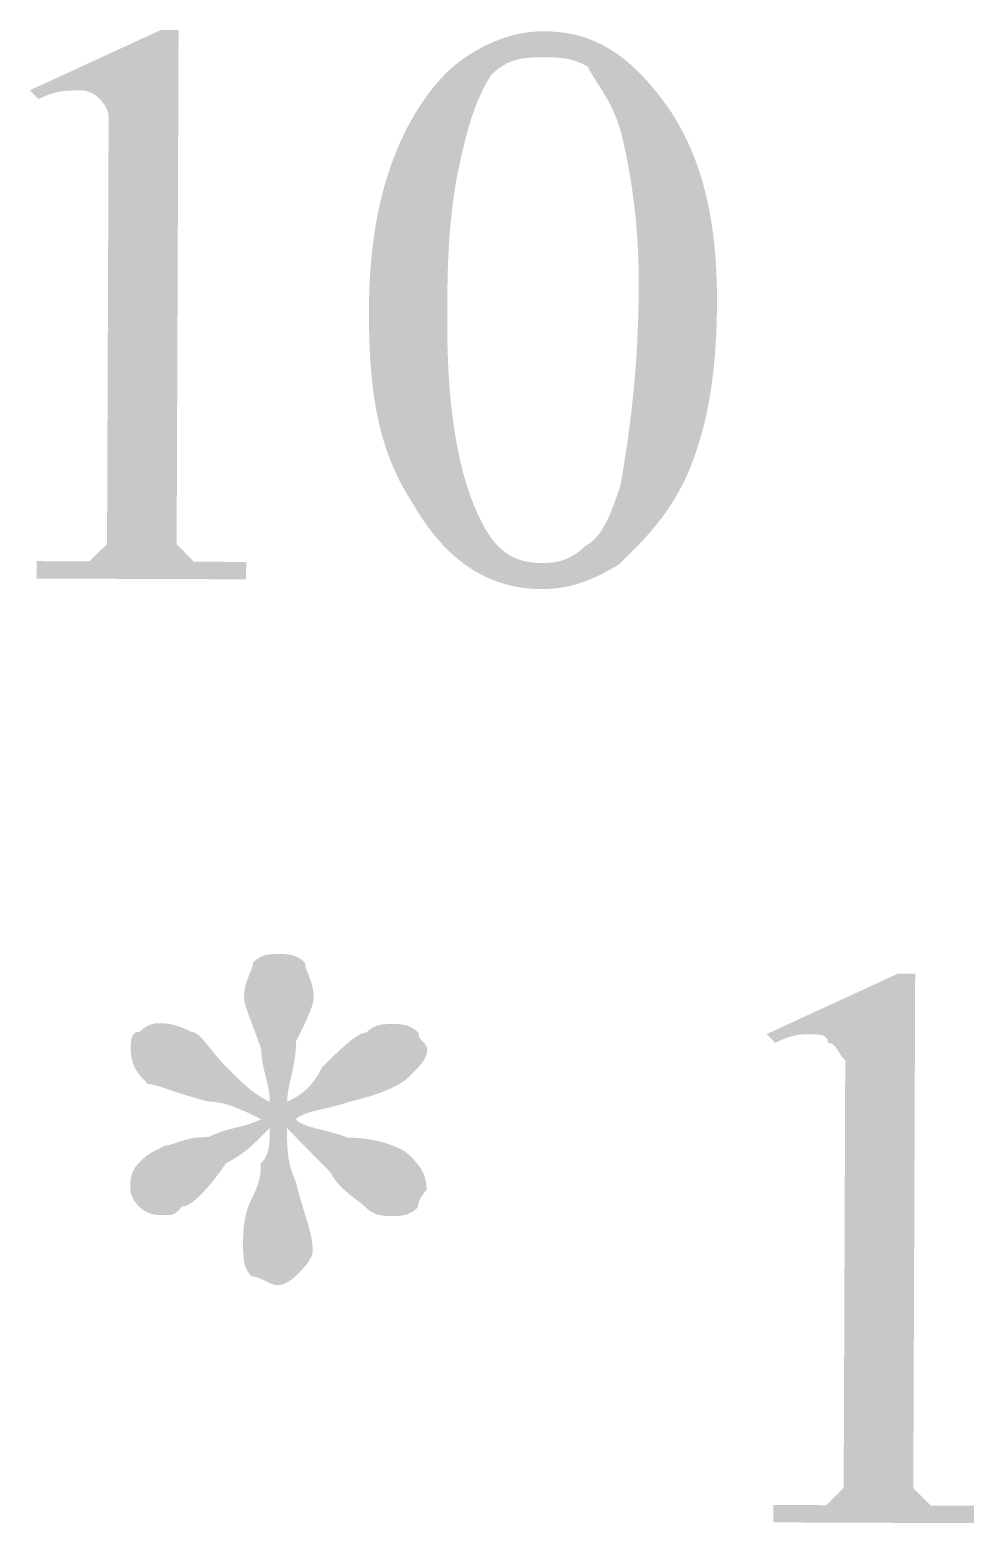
# Model space of a CAD drawing. Header units: millimetres. Extents: x -125 to 146, y -26 to 163.
# Drawn here: x 127.32 to 131.92, y 55.24 to 62.51 of the extents above; entities that cross this region are included whole.
import ezdxf

# ---------------------------------------------------------------- set-up
doc = ezdxf.new("R2010")
doc.units = ezdxf.units.MM
doc.header["$MEASUREMENT"] = 0
doc.layers.get('0').update_dxf_attribs({"color": 255, "linetype": 'CONTINUOUS'})

msp = doc.modelspace()

# ---------------------------------------------------------------- hatches: boundary and pattern name
at = {"true_color": 0x000007}
for points in [[(127.3214, 62.2171), (127.9601, 62.5111), (128.0448, 62.5108), (128.0366, 60.3042), (128.0365, 60.2834), (128.0365, 60.2636), (128.0364, 60.2446), (128.0363, 60.2264), (128.0362, 60.209), (128.0362, 60.1924), (128.0361, 60.1766), (128.0361, 60.1615), (128.036, 60.1472), (128.036, 60.1335), (128.0359, 60.1206), (128.0359, 60.1084), (128.0358, 60.0968), (128.0358, 60.0859), (128.0358, 60.0756), (128.0357, 60.0659), (128.0357, 60.0567), (128.0357, 60.0482), (128.0356, 60.0402), (128.0356, 60.0327), (128.0356, 60.0258), (128.0355, 60.0193), (128.0355, 60.0134), (128.0355, 60.0078), (128.0357, 60.0076), (128.0364, 60.007), (128.0374, 60.0059), (128.0388, 60.0045), (128.0406, 60.0027), (128.0428, 60.0005), (128.0452, 59.9981), (128.048, 59.9953), (128.0511, 59.9922), (128.0544, 59.9888), (128.058, 59.9852), (128.0619, 59.9813), (128.0659, 59.9772), (128.0702, 59.9729), (128.0746, 59.9684), (128.0792, 59.9638), (128.084, 59.959), (128.0889, 59.9541), (128.0939, 59.949), (128.099, 59.9439), (128.1041, 59.9387), (128.1093, 59.9335), (128.1146, 59.9282), (128.1199, 59.9229), (128.1254, 59.9228), (128.1313, 59.9228), (128.1377, 59.9228), (128.1446, 59.9228), (128.1518, 59.9227), (128.1595, 59.9227), (128.1677, 59.9227), (128.1763, 59.9227), (128.1853, 59.9226), (128.1948, 59.9226), (128.2047, 59.9226), (128.2151, 59.9225), (128.2259, 59.9225), (128.2372, 59.9224), (128.2488, 59.9224), (128.261, 59.9223), (128.2735, 59.9223), (128.2865, 59.9223), (128.3, 59.9222), (128.3139, 59.9222), (128.3282, 59.9221), (128.343, 59.922), (128.3582, 59.922), (128.3739, 59.9219), (128.3735, 59.8373), (127.3549, 59.841), (127.3552, 59.9257), (127.3712, 59.9256), (127.3867, 59.9256), (127.4017, 59.9255), (127.4163, 59.9255), (127.4304, 59.9254), (127.4441, 59.9254), (127.4572, 59.9253), (127.47, 59.9253), (127.4822, 59.9252), (127.494, 59.9252), (127.5054, 59.9251), (127.5163, 59.9251), (127.5267, 59.9251), (127.5367, 59.925), (127.5462, 59.925), (127.5553, 59.925), (127.564, 59.9249), (127.5721, 59.9249), (127.5799, 59.9249), (127.5872, 59.9248), (127.594, 59.9248), (127.6004, 59.9248), (127.6063, 59.9248), (127.6119, 59.9247), (127.617, 59.9298), (127.6216, 59.9345), (127.626, 59.9388), (127.63, 59.9427), (127.6337, 59.9464), (127.6371, 59.9498), (127.6403, 59.953), (127.6433, 59.956), (127.6462, 59.9588), (127.649, 59.9616), (127.6517, 59.9643), (127.6544, 59.9669), (127.657, 59.9696), (127.6597, 59.9722), (127.6625, 59.975), (127.6654, 59.9779), (127.6684, 59.9809), (127.6716, 59.9841), (127.675, 59.9875), (127.6787, 59.9911), (127.6827, 59.9951), (127.6871, 59.9994), (127.6917, 60.004), (127.6968, 60.0091), (127.6969, 60.0146), (127.6969, 60.0206), (127.6969, 60.027), (127.6969, 60.034), (127.697, 60.0415), (127.697, 60.0494), (127.697, 60.058), (127.6971, 60.0671), (127.6971, 60.0768), (127.6971, 60.0871), (127.6972, 60.0981), (127.6972, 60.1096), (127.6973, 60.1219), (127.6973, 60.1348), (127.6974, 60.1484), (127.6974, 60.1628), (127.6975, 60.1778), (127.6975, 60.1936), (127.6976, 60.2102), (127.6976, 60.2276), (127.6977, 60.2458), (127.6978, 60.2648), (127.6979, 60.2847), (127.6979, 60.3054), (127.7033, 61.7474), (127.7033, 61.7684), (127.7034, 61.7889), (127.7035, 61.8089), (127.7036, 61.8285), (127.7036, 61.8476), (127.7037, 61.8662), (127.7038, 61.8843), (127.7038, 61.9017), (127.7039, 61.9186), (127.704, 61.9349), (127.704, 61.9506), (127.7041, 61.9657), (127.7041, 61.9801), (127.7042, 61.9938), (127.7042, 62.0068), (127.7043, 62.019), (127.7043, 62.0306), (127.7044, 62.0413), (127.7044, 62.0513), (127.7044, 62.0605), (127.7045, 62.0688), (127.7045, 62.0763), (127.7045, 62.083), (127.7045, 62.0887), (127.7043, 62.094), (127.7037, 62.0993), (127.7028, 62.1045), (127.7015, 62.1097), (127.6999, 62.1148), (127.698, 62.1198), (127.696, 62.1247), (127.6937, 62.1295), (127.6913, 62.1342), (127.6888, 62.1386), (127.6862, 62.1429), (127.6836, 62.147), (127.681, 62.1509), (127.6784, 62.1545), (127.6758, 62.1579), (127.6734, 62.1609), (127.6712, 62.1637), (127.6691, 62.1662), (127.6672, 62.1684), (127.6656, 62.1702), (127.6643, 62.1716), (127.6633, 62.1727), (127.6627, 62.1733), (127.6625, 62.1735), (127.6572, 62.1786), (127.652, 62.1833), (127.6468, 62.1876), (127.6416, 62.1914), (127.6365, 62.195), (127.6315, 62.1981), (127.6266, 62.201), (127.6219, 62.2035), (127.6172, 62.2057), (127.6128, 62.2076), (127.6085, 62.2093), (127.6044, 62.2108), (127.6006, 62.212), (127.597, 62.213), (127.5936, 62.2139), (127.5905, 62.2146), (127.5878, 62.2151), (127.5853, 62.2155), (127.5831, 62.2158), (127.5813, 62.216), (127.5799, 62.2161), (127.5789, 62.2162), (127.5782, 62.2162), (127.578, 62.2162), (127.5676, 62.2162), (127.5577, 62.2162), (127.5481, 62.2162), (127.5388, 62.2161), (127.5298, 62.216), (127.5211, 62.2157), (127.5126, 62.2154), (127.5042, 62.2149), (127.496, 62.2142), (127.4879, 62.2134), (127.4798, 62.2125), (127.4718, 62.2113), (127.4638, 62.2099), (127.4557, 62.2082), (127.4475, 62.2063), (127.4392, 62.2041), (127.4307, 62.2017), (127.422, 62.1989), (127.4131, 62.1958), (127.4039, 62.1923), (127.3944, 62.1885), (127.3845, 62.1843), (127.3742, 62.1797), (127.3635, 62.1746)], [(128.4885, 57.2942), (128.4883, 57.3048), (128.4877, 57.3153), (128.4868, 57.3259), (128.4855, 57.3365), (128.484, 57.3471), (128.4821, 57.3577), (128.4801, 57.3683), (128.4778, 57.3789), (128.4755, 57.3895), (128.473, 57.4001), (128.4704, 57.4107), (128.4678, 57.4213), (128.4652, 57.4318), (128.4626, 57.4424), (128.4602, 57.453), (128.4578, 57.4636), (128.4555, 57.4742), (128.4535, 57.4848), (128.4517, 57.4954), (128.4501, 57.506), (128.4488, 57.5166), (128.4479, 57.5272), (128.4473, 57.5377), (128.4471, 57.5483), (128.4419, 57.564), (128.4367, 57.5792), (128.4315, 57.594), (128.4264, 57.6084), (128.4213, 57.6223), (128.4163, 57.6358), (128.4115, 57.6488), (128.4068, 57.6614), (128.4022, 57.6735), (128.3978, 57.6852), (128.3935, 57.6965), (128.3895, 57.7073), (128.3857, 57.7177), (128.3821, 57.7276), (128.3788, 57.7371), (128.3757, 57.7462), (128.373, 57.7548), (128.3705, 57.7629), (128.3684, 57.7707), (128.3666, 57.7779), (128.3652, 57.7848), (128.3642, 57.7912), (128.3636, 57.7971), (128.3634, 57.8026), (128.3636, 57.813), (128.3643, 57.8229), (128.3653, 57.8325), (128.3667, 57.8416), (128.3683, 57.8504), (128.3702, 57.8588), (128.3723, 57.8669), (128.3746, 57.8747), (128.3771, 57.8822), (128.3796, 57.8894), (128.3823, 57.8964), (128.3849, 57.9031), (128.3876, 57.9096), (128.3902, 57.9159), (128.3928, 57.922), (128.3952, 57.928), (128.3975, 57.9338), (128.3996, 57.9394), (128.4015, 57.945), (128.4031, 57.9505), (128.4045, 57.9559), (128.4055, 57.9612), (128.4061, 57.9665), (128.4063, 57.9718), (128.4117, 57.9769), (128.417, 57.9815), (128.4223, 57.9857), (128.4276, 57.9896), (128.4329, 57.993), (128.4382, 57.9962), (128.4435, 57.999), (128.4488, 58.0015), (128.4541, 58.0036), (128.4594, 58.0056), (128.4647, 58.0072), (128.47, 58.0086), (128.4753, 58.0098), (128.4806, 58.0108), (128.4859, 58.0116), (128.4912, 58.0123), (128.4965, 58.0128), (128.5017, 58.0131), (128.507, 58.0134), (128.5123, 58.0136), (128.5176, 58.0137), (128.5229, 58.0137), (128.5282, 58.0137), (128.5335, 58.0137), (128.5388, 58.0137), (128.5441, 58.0136), (128.5494, 58.0135), (128.5547, 58.0134), (128.56, 58.0132), (128.5652, 58.0129), (128.5705, 58.0125), (128.5758, 58.012), (128.5811, 58.0113), (128.5864, 58.0104), (128.5917, 58.0094), (128.597, 58.0082), (128.6023, 58.0067), (128.6076, 58.005), (128.6128, 58.0031), (128.6181, 58.0008), (128.6234, 57.9983), (128.6287, 57.9955), (128.634, 57.9923), (128.6392, 57.9888), (128.6445, 57.9849), (128.6498, 57.9806), (128.6551, 57.976), (128.6603, 57.9709), (128.6605, 57.9656), (128.6611, 57.9603), (128.6621, 57.9549), (128.6634, 57.9495), (128.665, 57.944), (128.6668, 57.9384), (128.6689, 57.9328), (128.6712, 57.9269), (128.6736, 57.921), (128.6761, 57.9148), (128.6786, 57.9085), (128.6813, 57.902), (128.6839, 57.8953), (128.6864, 57.8883), (128.6889, 57.8811), (128.6913, 57.8736), (128.6936, 57.8658), (128.6956, 57.8576), (128.6975, 57.8492), (128.6991, 57.8404), (128.7003, 57.8312), (128.7013, 57.8217), (128.7019, 57.8118), (128.702, 57.8014), (128.7018, 57.7959), (128.7011, 57.79), (128.7001, 57.7836), (128.6986, 57.7769), (128.6968, 57.7698), (128.6946, 57.7624), (128.6921, 57.7546), (128.6893, 57.7466), (128.6862, 57.7382), (128.6828, 57.7296), (128.6791, 57.7207), (128.6753, 57.7115), (128.6711, 57.7022), (128.6668, 57.6926), (128.6623, 57.6829), (128.6577, 57.673), (128.6529, 57.6629), (128.6479, 57.6528), (128.6429, 57.6425), (128.6377, 57.6321), (128.6325, 57.6216), (128.6272, 57.6111), (128.6219, 57.6006), (128.6166, 57.59), (128.6163, 57.5744), (128.6157, 57.5591), (128.6146, 57.5443), (128.6132, 57.5299), (128.6116, 57.5158), (128.6097, 57.5021), (128.6075, 57.4887), (128.6052, 57.4756), (128.6027, 57.4628), (128.6002, 57.4503), (128.5975, 57.4381), (128.5948, 57.4261), (128.5921, 57.4143), (128.5895, 57.4027), (128.5869, 57.3913), (128.5845, 57.3801), (128.5822, 57.369), (128.58, 57.358), (128.5781, 57.3471), (128.5765, 57.3364), (128.5751, 57.3257), (128.5741, 57.315), (128.5734, 57.3044), (128.5732, 57.2939), (128.5836, 57.2991), (128.5935, 57.3044), (128.6031, 57.3097), (128.6123, 57.3151), (128.6211, 57.3205), (128.6295, 57.3261), (128.6376, 57.3317), (128.6455, 57.3375), (128.653, 57.3434), (128.6602, 57.3495), (128.6672, 57.3558), (128.674, 57.3623), (128.6805, 57.369), (128.6868, 57.3759), (128.693, 57.3831), (128.699, 57.3906), (128.7048, 57.3984), (128.7105, 57.4065), (128.7161, 57.4149), (128.7216, 57.4236), (128.7271, 57.4328), (128.7324, 57.4423), (128.7378, 57.4522), (128.7431, 57.4626), (128.7537, 57.4731), (128.7644, 57.4836), (128.7749, 57.494), (128.7854, 57.5044), (128.7959, 57.5145), (128.8062, 57.5245), (128.8165, 57.5343), (128.8266, 57.5438), (128.8366, 57.553), (128.8465, 57.5619), (128.8561, 57.5704), (128.8656, 57.5785), (128.8749, 57.5862), (128.8839, 57.5934), (128.8927, 57.6001), (128.9012, 57.6062), (128.9095, 57.6118), (128.9175, 57.6167), (128.9251, 57.621), (128.9324, 57.6245), (128.9394, 57.6274), (128.946, 57.6294), (128.9522, 57.6307), (128.9581, 57.6311), (128.9634, 57.6362), (128.9687, 57.6408), (128.974, 57.645), (128.9793, 57.6489), (128.9846, 57.6523), (128.9899, 57.6555), (128.9952, 57.6583), (129.0005, 57.6607), (129.0058, 57.6629), (129.0111, 57.6648), (129.0164, 57.6665), (129.0217, 57.6679), (129.027, 57.6691), (129.0323, 57.6701), (129.0376, 57.6709), (129.0429, 57.6716), (129.0482, 57.6721), (129.0535, 57.6724), (129.0588, 57.6727), (129.0641, 57.6729), (129.0693, 57.6729), (129.0746, 57.673), (129.0799, 57.673), (129.0852, 57.673), (129.0905, 57.6729), (129.0958, 57.6729), (129.1011, 57.6728), (129.1064, 57.6727), (129.1117, 57.6725), (129.117, 57.6722), (129.1223, 57.6718), (129.1275, 57.6712), (129.1328, 57.6706), (129.1381, 57.6697), (129.1434, 57.6687), (129.1487, 57.6674), (129.154, 57.666), (129.1593, 57.6643), (129.1646, 57.6623), (129.1698, 57.6601), (129.1751, 57.6576), (129.1804, 57.6548), (129.1857, 57.6516), (129.191, 57.6481), (129.1962, 57.6442), (129.2015, 57.6399), (129.2068, 57.6353), (129.2121, 57.6302), (129.2123, 57.6251), (129.2129, 57.6204), (129.2138, 57.6161), (129.2151, 57.6121), (129.2167, 57.6084), (129.2186, 57.605), (129.2207, 57.6018), (129.2229, 57.5988), (129.2253, 57.5959), (129.2279, 57.5931), (129.2304, 57.5904), (129.2331, 57.5878), (129.2357, 57.5851), (129.2383, 57.5824), (129.2408, 57.5796), (129.2432, 57.5767), (129.2455, 57.5737), (129.2476, 57.5705), (129.2494, 57.5671), (129.251, 57.5634), (129.2523, 57.5594), (129.2533, 57.5551), (129.2539, 57.5504), (129.2541, 57.5453), (129.2538, 57.5401), (129.2532, 57.5348), (129.2521, 57.5295), (129.2507, 57.5242), (129.2489, 57.5189), (129.2467, 57.5136), (129.2442, 57.5083), (129.2414, 57.5031), (129.2383, 57.4978), (129.2349, 57.4925), (129.2313, 57.4872), (129.2274, 57.4819), (129.2233, 57.4767), (129.219, 57.4714), (129.2145, 57.4661), (129.2099, 57.4608), (129.2051, 57.4556), (129.2002, 57.4503), (129.1951, 57.445), (129.19, 57.4397), (129.1848, 57.4345), (129.1795, 57.4292), (129.1743, 57.4239), (129.1689, 57.4187), (129.1634, 57.4134), (129.1574, 57.4081), (129.1509, 57.4029), (129.144, 57.3976), (129.1365, 57.3923), (129.1284, 57.3871), (129.1199, 57.3818), (129.1107, 57.3765), (129.1009, 57.3713), (129.0905, 57.366), (129.0795, 57.3608), (129.0678, 57.3555), (129.0555, 57.3503), (129.0424, 57.345), (129.0287, 57.3398), (129.0142, 57.3346), (128.999, 57.3293), (128.9829, 57.3241), (128.9661, 57.3189), (128.9485, 57.3136), (128.93, 57.3084), (128.9107, 57.3032), (128.8906, 57.298), (128.8695, 57.2928), (128.8538, 57.2877), (128.8386, 57.2831), (128.8238, 57.2789), (128.8095, 57.275), (128.7956, 57.2713), (128.7821, 57.268), (128.7691, 57.2648), (128.7565, 57.2618), (128.7444, 57.259), (128.7327, 57.2563), (128.7214, 57.2536), (128.7106, 57.251), (128.7002, 57.2484), (128.6903, 57.2458), (128.6808, 57.243), (128.6718, 57.2402), (128.6631, 57.2372), (128.655, 57.234), (128.6472, 57.2306), (128.64, 57.227), (128.6331, 57.223), (128.6267, 57.2187), (128.6207, 57.2141), (128.6152, 57.209), (128.6207, 57.2039), (128.6266, 57.1992), (128.633, 57.1949), (128.6398, 57.1909), (128.6471, 57.1872), (128.6548, 57.1837), (128.6629, 57.1805), (128.6715, 57.1774), (128.6805, 57.1744), (128.69, 57.1716), (128.6999, 57.1688), (128.7103, 57.166), (128.7211, 57.1632), (128.7323, 57.1604), (128.744, 57.1575), (128.7561, 57.1544), (128.7687, 57.1512), (128.7817, 57.1478), (128.7951, 57.1441), (128.809, 57.1402), (128.8233, 57.1359), (128.838, 57.1313), (128.8532, 57.1262), (128.8689, 57.1208), (128.8851, 57.1205), (128.9012, 57.1198), (128.9172, 57.1187), (128.9331, 57.1172), (128.9488, 57.1154), (128.9643, 57.1132), (128.9796, 57.1106), (128.9945, 57.1078), (129.0092, 57.1046), (129.0235, 57.1012), (129.0375, 57.0976), (129.051, 57.0937), (129.0641, 57.0895), (129.0766, 57.0852), (129.0887, 57.0807), (129.1002, 57.076), (129.111, 57.0712), (129.1213, 57.0663), (129.1309, 57.0612), (129.1398, 57.0561), (129.1479, 57.0509), (129.1553, 57.0456), (129.1618, 57.0403), (129.1675, 57.035), (129.1728, 57.0297), (129.178, 57.0244), (129.1833, 57.019), (129.1884, 57.0136), (129.1935, 57.0081), (129.1985, 57.0025), (129.2034, 56.9968), (129.2081, 56.991), (129.2127, 56.985), (129.2172, 56.9789), (129.2214, 56.9725), (129.2255, 56.966), (129.2293, 56.9593), (129.2329, 56.9523), (129.2362, 56.9451), (129.2393, 56.9375), (129.2421, 56.9297), (129.2445, 56.9216), (129.2466, 56.9132), (129.2484, 56.9044), (129.2498, 56.8952), (129.2508, 56.8857), (129.2514, 56.8757), (129.2516, 56.8654), (129.2514, 56.8652), (129.2507, 56.8645), (129.2497, 56.8635), (129.2484, 56.8621), (129.2468, 56.8603), (129.2449, 56.8581), (129.2428, 56.8556), (129.2405, 56.8529), (129.2381, 56.8498), (129.2356, 56.8464), (129.233, 56.8428), (129.2303, 56.839), (129.2277, 56.8349), (129.225, 56.8307), (129.2225, 56.8262), (129.22, 56.8216), (129.2178, 56.8168), (129.2157, 56.8119), (129.2138, 56.8069), (129.2121, 56.8018), (129.2108, 56.7966), (129.2098, 56.7914), (129.2092, 56.7861), (129.2089, 56.7809), (129.2036, 56.7758), (129.1983, 56.7712), (129.193, 56.7669), (129.1877, 56.7631), (129.1824, 56.7596), (129.1771, 56.7565), (129.1718, 56.7537), (129.1665, 56.7512), (129.1612, 56.749), (129.1559, 56.7471), (129.1506, 56.7455), (129.1453, 56.7441), (129.14, 56.7429), (129.1347, 56.7419), (129.1294, 56.7411), (129.1241, 56.7404), (129.1188, 56.7399), (129.1135, 56.7395), (129.1082, 56.7393), (129.1029, 56.7391), (129.0976, 56.739), (129.0924, 56.739), (129.0871, 56.739), (129.0818, 56.739), (129.0765, 56.739), (129.0712, 56.7391), (129.0659, 56.7391), (129.0606, 56.7393), (129.0553, 56.7395), (129.05, 56.7398), (129.0447, 56.7402), (129.0394, 56.7407), (129.0342, 56.7414), (129.0289, 56.7423), (129.0236, 56.7433), (129.0183, 56.7445), (129.013, 56.746), (129.0077, 56.7477), (129.0024, 56.7496), (128.9971, 56.7519), (128.9919, 56.7544), (128.9866, 56.7572), (128.9813, 56.7604), (128.976, 56.7639), (128.9707, 56.7678), (128.9655, 56.772), (128.9602, 56.7767), (128.9549, 56.7818), (128.9491, 56.7871), (128.9429, 56.7925), (128.9364, 56.7978), (128.9296, 56.8033), (128.9225, 56.8088), (128.9152, 56.8144), (128.9076, 56.8201), (128.8999, 56.8259), (128.8921, 56.8319), (128.8842, 56.838), (128.8762, 56.8444), (128.8682, 56.8509), (128.8602, 56.8577), (128.8523, 56.8647), (128.8444, 56.8719), (128.8367, 56.8794), (128.8291, 56.8873), (128.8218, 56.8954), (128.8146, 56.9039), (128.8077, 56.9127), (128.8012, 56.9219), (128.7949, 56.9314), (128.789, 56.9414), (128.7836, 56.9518), (128.7732, 56.9622), (128.7633, 56.9722), (128.7538, 56.9818), (128.7445, 56.9911), (128.7356, 57.0001), (128.7269, 57.0089), (128.7184, 57.0175), (128.7102, 57.0258), (128.702, 57.0341), (128.694, 57.0422), (128.686, 57.0503), (128.6781, 57.0583), (128.6702, 57.0664), (128.6623, 57.0745), (128.6542, 57.0827), (128.6461, 57.091), (128.6378, 57.0995), (128.6294, 57.1082), (128.6207, 57.1172), (128.6117, 57.1264), (128.6025, 57.1359), (128.593, 57.1458), (128.583, 57.1561), (128.5727, 57.1669), (128.5727, 57.156), (128.5726, 57.1451), (128.5727, 57.1342), (128.5727, 57.1234), (128.5729, 57.1126), (128.5731, 57.1018), (128.5735, 57.0911), (128.5739, 57.0803), (128.5746, 57.0696), (128.5754, 57.0589), (128.5763, 57.0482), (128.5775, 57.0375), (128.5789, 57.0269), (128.5805, 57.0162), (128.5824, 57.0056), (128.5846, 56.9949), (128.5871, 56.9843), (128.5898, 56.9737), (128.593, 56.9631), (128.5964, 56.9525), (128.6002, 56.9419), (128.6044, 56.9313), (128.609, 56.9207), (128.6141, 56.9101), (128.6193, 56.8893), (128.6245, 56.8694), (128.6297, 56.8503), (128.6348, 56.832), (128.6398, 56.8144), (128.6448, 56.7975), (128.6496, 56.7813), (128.6543, 56.7657), (128.6589, 56.7506), (128.6633, 56.7362), (128.6675, 56.7222), (128.6715, 56.7088), (128.6754, 56.6957), (128.6789, 56.6831), (128.6822, 56.6709), (128.6853, 56.6589), (128.688, 56.6473), (128.6905, 56.6359), (128.6926, 56.6248), (128.6943, 56.6138), (128.6957, 56.603), (128.6967, 56.5923), (128.6973, 56.5817), (128.6975, 56.5711), (128.6973, 56.5658), (128.6966, 56.5605), (128.6955, 56.5552), (128.6941, 56.5499), (128.6923, 56.5446), (128.6901, 56.5394), (128.6876, 56.5341), (128.6848, 56.5288), (128.6817, 56.5235), (128.6783, 56.5182), (128.6747, 56.513), (128.6708, 56.5077), (128.6667, 56.5024), (128.6624, 56.4971), (128.6579, 56.4919), (128.6533, 56.4866), (128.6485, 56.4813), (128.6436, 56.476), (128.6385, 56.4708), (128.6334, 56.4655), (128.6282, 56.4602), (128.623, 56.4549), (128.6177, 56.4497), (128.6124, 56.4444), (128.6121, 56.4442), (128.6115, 56.4436), (128.6105, 56.4426), (128.609, 56.4413), (128.6072, 56.4397), (128.6051, 56.4378), (128.6026, 56.4357), (128.5998, 56.4335), (128.5967, 56.4311), (128.5933, 56.4285), (128.5897, 56.426), (128.5858, 56.4233), (128.5817, 56.4207), (128.5775, 56.4181), (128.573, 56.4156), (128.5683, 56.4132), (128.5636, 56.4109), (128.5587, 56.4089), (128.5536, 56.407), (128.5485, 56.4054), (128.5433, 56.4041), (128.5381, 56.4032), (128.5328, 56.4026), (128.5275, 56.4024), (128.5222, 56.4026), (128.517, 56.4033), (128.5117, 56.4043), (128.5064, 56.4056), (128.5011, 56.4072), (128.4958, 56.4091), (128.4905, 56.4112), (128.4852, 56.4135), (128.48, 56.4159), (128.4747, 56.4185), (128.4694, 56.4211), (128.4641, 56.4238), (128.4588, 56.4264), (128.4536, 56.4291), (128.4483, 56.4316), (128.443, 56.434), (128.4377, 56.4363), (128.4324, 56.4384), (128.4271, 56.4403), (128.4219, 56.442), (128.4166, 56.4433), (128.4113, 56.4443), (128.406, 56.4449), (128.4007, 56.4452), (128.3956, 56.4505), (128.391, 56.4558), (128.3868, 56.4612), (128.3829, 56.4666), (128.3795, 56.4721), (128.3763, 56.4777), (128.3736, 56.4834), (128.3711, 56.4892), (128.3689, 56.4952), (128.367, 56.5013), (128.3653, 56.5076), (128.3639, 56.5141), (128.3627, 56.5208), (128.3617, 56.5278), (128.3609, 56.535), (128.3603, 56.5425), (128.3598, 56.5503), (128.3594, 56.5584), (128.3592, 56.5669), (128.359, 56.5757), (128.359, 56.5848), (128.3589, 56.5944), (128.359, 56.6043), (128.359, 56.6147), (128.359, 56.6202), (128.3591, 56.6261), (128.3591, 56.6324), (128.3593, 56.6392), (128.3595, 56.6463), (128.3598, 56.6537), (128.3602, 56.6615), (128.3608, 56.6695), (128.3615, 56.6779), (128.3623, 56.6866), (128.3634, 56.6955), (128.3646, 56.7046), (128.3661, 56.714), (128.3678, 56.7235), (128.3698, 56.7333), (128.372, 56.7432), (128.3745, 56.7532), (128.3774, 56.7634), (128.3806, 56.7737), (128.3841, 56.7841), (128.388, 56.7946), (128.3923, 56.8051), (128.397, 56.8156), (128.4021, 56.8262), (128.4072, 56.8365), (128.4119, 56.8465), (128.4162, 56.856), (128.4201, 56.8651), (128.4236, 56.8739), (128.4268, 56.8823), (128.4296, 56.8904), (128.4322, 56.8982), (128.4344, 56.9057), (128.4364, 56.9129), (128.4381, 56.9199), (128.4395, 56.9266), (128.4408, 56.9331), (128.4418, 56.9394), (128.4426, 56.9455), (128.4433, 56.9515), (128.4439, 56.9573), (128.4443, 56.9629), (128.4446, 56.9685), (128.4448, 56.974), (128.4449, 56.9794), (128.445, 56.9847), (128.445, 56.9901), (128.4451, 56.9954), (128.4502, 57.0006), (128.4548, 57.0059), (128.4591, 57.0113), (128.463, 57.0167), (128.4665, 57.0221), (128.4697, 57.0277), (128.4725, 57.0334), (128.475, 57.0392), (128.4772, 57.0452), (128.4792, 57.0514), (128.4809, 57.0578), (128.4824, 57.0643), (128.4836, 57.0712), (128.4846, 57.0782), (128.4855, 57.0856), (128.4862, 57.0932), (128.4867, 57.1011), (128.4872, 57.1094), (128.4875, 57.1181), (128.4877, 57.1271), (128.4878, 57.1365), (128.4879, 57.1463), (128.488, 57.1565), (128.488, 57.1672), (128.4776, 57.1565), (128.4676, 57.1463), (128.458, 57.1366), (128.4487, 57.1272), (128.4397, 57.1182), (128.4309, 57.1096), (128.4224, 57.1014), (128.4141, 57.0935), (128.4059, 57.0859), (128.3978, 57.0785), (128.3898, 57.0715), (128.3818, 57.0647), (128.3739, 57.0582), (128.3659, 57.0518), (128.3578, 57.0457), (128.3496, 57.0397), (128.3413, 57.0339), (128.3327, 57.0282), (128.324, 57.0227), (128.315, 57.0172), (128.3057, 57.0118), (128.2961, 57.0065), (128.2861, 57.0012), (128.2757, 56.996), (128.2651, 56.9804), (128.2545, 56.9652), (128.2439, 56.9505), (128.2334, 56.9364), (128.2229, 56.9227), (128.2126, 56.9096), (128.2023, 56.897), (128.1922, 56.885), (128.1823, 56.8735), (128.1725, 56.8627), (128.1629, 56.8525), (128.1535, 56.843), (128.1443, 56.8341), (128.1353, 56.8259), (128.1267, 56.8184), (128.1183, 56.8115), (128.1102, 56.8055), (128.1024, 56.8002), (128.0949, 56.7956), (128.0878, 56.7919), (128.0811, 56.7889), (128.0747, 56.7868), (128.0688, 56.7855), (128.0633, 56.7851), (128.0582, 56.78), (128.0535, 56.7754), (128.0492, 56.7712), (128.0452, 56.7673), (128.0415, 56.7638), (128.0381, 56.7607), (128.0348, 56.7579), (128.0318, 56.7554), (128.0289, 56.7532), (128.0262, 56.7513), (128.0235, 56.7496), (128.0208, 56.7482), (128.0182, 56.747), (128.0155, 56.746), (128.0127, 56.7452), (128.0098, 56.7445), (128.0068, 56.744), (128.0036, 56.7436), (128.0002, 56.7434), (127.9965, 56.7432), (127.9925, 56.7431), (127.9882, 56.7431), (127.9835, 56.7431), (127.9785, 56.7431), (127.9732, 56.7431), (127.9679, 56.7431), (127.9626, 56.7432), (127.9573, 56.7434), (127.952, 56.7436), (127.9467, 56.7439), (127.9414, 56.7443), (127.9361, 56.7448), (127.9308, 56.7455), (127.9256, 56.7463), (127.9203, 56.7474), (127.915, 56.7486), (127.9097, 56.7501), (127.9044, 56.7518), (127.8991, 56.7537), (127.8938, 56.7559), (127.8886, 56.7585), (127.8833, 56.7613), (127.878, 56.7645), (127.8727, 56.768), (127.8674, 56.7718), (127.8622, 56.7761), (127.8569, 56.7808), (127.8516, 56.7859), (127.8466, 56.7912), (127.8419, 56.7965), (127.8377, 56.8017), (127.8339, 56.8069), (127.8304, 56.812), (127.8273, 56.8171), (127.8245, 56.822), (127.822, 56.8268), (127.8198, 56.8314), (127.8179, 56.8359), (127.8162, 56.8401), (127.8148, 56.8442), (127.8136, 56.8481), (127.8126, 56.8517), (127.8118, 56.8551), (127.8111, 56.8582), (127.8106, 56.8609), (127.8102, 56.8634), (127.81, 56.8656), (127.8098, 56.8674), (127.8097, 56.8688), (127.8096, 56.8698), (127.8096, 56.8705), (127.8096, 56.8707), (127.8096, 56.876), (127.8097, 56.8813), (127.8097, 56.8866), (127.8099, 56.8919), (127.8101, 56.8972), (127.8104, 56.9025), (127.8108, 56.9077), (127.8113, 56.913), (127.812, 56.9183), (127.8129, 56.9236), (127.8139, 56.9289), (127.8151, 56.9342), (127.8166, 56.9395), (127.8183, 56.9448), (127.8202, 56.95), (127.8225, 56.9553), (127.825, 56.9606), (127.8278, 56.9659), (127.831, 56.9712), (127.8345, 56.9764), (127.8384, 56.9817), (127.8426, 56.987), (127.8473, 56.9923), (127.8524, 56.9975), (127.8575, 57.0026), (127.8622, 57.0073), (127.8666, 57.0115), (127.8707, 57.0155), (127.8746, 57.0192), (127.8783, 57.0226), (127.8819, 57.0258), (127.8854, 57.0288), (127.889, 57.0316), (127.8926, 57.0344), (127.8963, 57.0371), (127.9002, 57.0397), (127.9043, 57.0423), (127.9087, 57.045), (127.9134, 57.0478), (127.9185, 57.0506), (127.924, 57.0536), (127.93, 57.0568), (127.9366, 57.0602), (127.9438, 57.0638), (127.9516, 57.0678), (127.9602, 57.0721), (127.9695, 57.0767), (127.9797, 57.0817), (127.985, 57.0819), (127.9904, 57.0825), (127.9958, 57.0835), (128.0013, 57.0848), (128.007, 57.0864), (128.0128, 57.0882), (128.0189, 57.0903), (128.0252, 57.0925), (128.0319, 57.0949), (128.0388, 57.0974), (128.0461, 57.1), (128.0539, 57.1026), (128.0621, 57.1052), (128.0707, 57.1078), (128.0799, 57.1103), (128.0896, 57.1127), (128.0999, 57.1149), (128.1108, 57.117), (128.1224, 57.1188), (128.1347, 57.1204), (128.1477, 57.1216), (128.1615, 57.1226), (128.1761, 57.1231), (128.1915, 57.1233), (128.2021, 57.1286), (128.2127, 57.1336), (128.2233, 57.1381), (128.2339, 57.1423), (128.2445, 57.1461), (128.2551, 57.1497), (128.2657, 57.1531), (128.2763, 57.1562), (128.2869, 57.1592), (128.2975, 57.162), (128.3081, 57.1648), (128.3187, 57.1675), (128.3293, 57.1702), (128.3399, 57.1729), (128.3505, 57.1756), (128.3611, 57.1785), (128.3717, 57.1815), (128.3823, 57.1847), (128.3929, 57.1881), (128.4035, 57.1918), (128.4141, 57.1957), (128.4247, 57.2), (128.4353, 57.2046), (128.4459, 57.2097), (128.4353, 57.215), (128.4247, 57.2203), (128.4142, 57.2256), (128.4036, 57.2308), (128.393, 57.2359), (128.3825, 57.241), (128.3719, 57.2459), (128.3613, 57.2507), (128.3508, 57.2554), (128.3402, 57.2599), (128.3296, 57.2642), (128.3191, 57.2683), (128.3085, 57.2722), (128.2979, 57.2759), (128.2874, 57.2793), (128.2768, 57.2824), (128.2662, 57.2852), (128.2556, 57.2878), (128.2451, 57.2899), (128.2345, 57.2918), (128.2239, 57.2933), (128.2133, 57.2943), (128.2028, 57.295), (128.1922, 57.2953), (128.1715, 57.3006), (128.1516, 57.306), (128.1326, 57.3113), (128.1144, 57.3165), (128.0971, 57.3217), (128.0805, 57.3268), (128.0647, 57.3317), (128.0496, 57.3366), (128.0353, 57.3412), (128.0217, 57.3458), (128.0088, 57.3501), (127.9966, 57.3542), (127.985, 57.3581), (127.9741, 57.3618), (127.9638, 57.3652), (127.9541, 57.3683), (127.945, 57.3711), (127.9365, 57.3736), (127.9285, 57.3758), (127.921, 57.3776), (127.9141, 57.3791), (127.9076, 57.3801), (127.9017, 57.3808), (127.8962, 57.381), (127.8909, 57.3863), (127.8856, 57.3917), (127.8804, 57.397), (127.8753, 57.4025), (127.8702, 57.408), (127.8652, 57.4136), (127.8603, 57.4193), (127.8556, 57.4251), (127.8509, 57.4311), (127.8465, 57.4372), (127.8423, 57.4435), (127.8382, 57.45), (127.8344, 57.4568), (127.8308, 57.4638), (127.8274, 57.471), (127.8244, 57.4785), (127.8216, 57.4863), (127.8192, 57.4944), (127.8171, 57.5029), (127.8153, 57.5117), (127.8139, 57.5208), (127.8129, 57.5304), (127.8123, 57.5403), (127.8121, 57.5507), (127.8121, 57.556), (127.8122, 57.5612), (127.8123, 57.5665), (127.8124, 57.5716), (127.8126, 57.5768), (127.8129, 57.5818), (127.8133, 57.5867), (127.8138, 57.5914), (127.8145, 57.5961), (127.8154, 57.6005), (127.8164, 57.6048), (127.8176, 57.6089), (127.8191, 57.6127), (127.8208, 57.6163), (127.8227, 57.6197), (127.8249, 57.6228), (127.8274, 57.6255), (127.8303, 57.628), (127.8334, 57.6301), (127.8369, 57.6319), (127.8408, 57.6333), (127.845, 57.6344), (127.8497, 57.635), (127.8548, 57.6352), (127.8601, 57.6402), (127.8654, 57.6449), (127.8706, 57.6491), (127.8758, 57.6529), (127.8809, 57.6564), (127.8859, 57.6595), (127.8909, 57.6623), (127.8956, 57.6648), (127.9003, 57.667), (127.9047, 57.6689), (127.909, 57.6706), (127.9131, 57.672), (127.917, 57.6732), (127.9206, 57.6742), (127.9239, 57.675), (127.927, 57.6757), (127.9298, 57.6762), (127.9323, 57.6766), (127.9345, 57.6768), (127.9363, 57.677), (127.9377, 57.6771), (127.9387, 57.6772), (127.9394, 57.6772), (127.9396, 57.6772), (127.9449, 57.6772), (127.9502, 57.6771), (127.9555, 57.6771), (127.9609, 57.6769), (127.9664, 57.6767), (127.972, 57.6764), (127.9777, 57.676), (127.9835, 57.6755), (127.9894, 57.6748), (127.9956, 57.6739), (128.0019, 57.6729), (128.0084, 57.6717), (128.0151, 57.6702), (128.022, 57.6685), (128.0293, 57.6665), (128.0367, 57.6643), (128.0445, 57.6618), (128.0526, 57.6589), (128.0611, 57.6558), (128.0698, 57.6522), (128.079, 57.6483), (128.0885, 57.644), (128.0984, 57.6394), (128.1088, 57.6342), (128.1141, 57.6338), (128.1194, 57.6325), (128.1247, 57.6304), (128.1301, 57.6275), (128.1356, 57.6239), (128.1411, 57.6196), (128.1468, 57.6146), (128.1526, 57.609), (128.1585, 57.6028), (128.1646, 57.5961), (128.1709, 57.5888), (128.1774, 57.5811), (128.1841, 57.5729), (128.191, 57.5643), (128.1982, 57.5554), (128.2056, 57.5461), (128.2134, 57.5365), (128.2215, 57.5267), (128.2299, 57.5166), (128.2386, 57.5064), (128.2477, 57.496), (128.2572, 57.4855), (128.2671, 57.4749), (128.2775, 57.4643), (128.2878, 57.4539), (128.2977, 57.4439), (128.3073, 57.4343), (128.3165, 57.4251), (128.3255, 57.4163), (128.3341, 57.4079), (128.3426, 57.3997), (128.3509, 57.3919), (128.359, 57.3844), (128.3671, 57.3771), (128.375, 57.3701), (128.3829, 57.3634), (128.3908, 57.3568), (128.3988, 57.3505), (128.4068, 57.3443), (128.415, 57.3383), (128.4233, 57.3325), (128.4317, 57.3268), (128.4404, 57.3212), (128.4494, 57.3157), (128.4586, 57.3102), (128.4682, 57.3049), (128.4782, 57.2995)], [(130.9054, 57.6239), (131.5441, 57.9179), (131.6288, 57.9176), (131.6206, 55.7136), (131.6206, 55.6929), (131.6205, 55.673), (131.6204, 55.6539), (131.6204, 55.6356), (131.6203, 55.6181), (131.6202, 55.6014), (131.6202, 55.5854), (131.6201, 55.5702), (131.6201, 55.5558), (131.62, 55.542), (131.62, 55.5289), (131.6199, 55.5165), (131.6199, 55.5047), (131.6198, 55.4936), (131.6198, 55.4832), (131.6198, 55.4733), (131.6197, 55.4641), (131.6197, 55.4554), (131.6197, 55.4473), (131.6196, 55.4397), (131.6196, 55.4327), (131.6196, 55.4262), (131.6196, 55.4202), (131.6195, 55.4146), (131.6198, 55.4144), (131.6204, 55.4138), (131.6214, 55.4127), (131.6229, 55.4113), (131.6246, 55.4095), (131.6268, 55.4073), (131.6293, 55.4048), (131.632, 55.402), (131.6351, 55.3989), (131.6385, 55.3956), (131.6421, 55.3919), (131.6459, 55.3881), (131.65, 55.384), (131.6542, 55.3797), (131.6587, 55.3752), (131.6633, 55.3706), (131.668, 55.3658), (131.6729, 55.3608), (131.6779, 55.3558), (131.683, 55.3507), (131.6882, 55.3455), (131.6934, 55.3402), (131.6986, 55.335), (131.7039, 55.3296), (131.7094, 55.3296), (131.7153, 55.3296), (131.7217, 55.3296), (131.7284, 55.3296), (131.7355, 55.3295), (131.7429, 55.3295), (131.7507, 55.3295), (131.7588, 55.3294), (131.7671, 55.3294), (131.7758, 55.3294), (131.7847, 55.3293), (131.7938, 55.3293), (131.8032, 55.3293), (131.8128, 55.3292), (131.8225, 55.3292), (131.8325, 55.3292), (131.8425, 55.3291), (131.8527, 55.3291), (131.863, 55.3291), (131.8734, 55.329), (131.8839, 55.329), (131.8944, 55.3289), (131.905, 55.3289), (131.9156, 55.3289), (131.9152, 55.2442), (130.9389, 55.2478), (130.9392, 55.3325), (130.9549, 55.3324), (130.9702, 55.3324), (130.985, 55.3323), (130.9994, 55.3323), (131.0134, 55.3322), (131.027, 55.3321), (131.0401, 55.3321), (131.0528, 55.3321), (131.0651, 55.332), (131.0769, 55.332), (131.0884, 55.3319), (131.0993, 55.3319), (131.1098, 55.3318), (131.1199, 55.3318), (131.1296, 55.3318), (131.1388, 55.3317), (131.1475, 55.3317), (131.1558, 55.3317), (131.1636, 55.3316), (131.171, 55.3316), (131.1779, 55.3316), (131.1844, 55.3316), (131.1904, 55.3315), (131.1959, 55.3315), (131.201, 55.3366), (131.2057, 55.3412), (131.21, 55.3455), (131.214, 55.3495), (131.2177, 55.3532), (131.2211, 55.3566), (131.2243, 55.3598), (131.2274, 55.3628), (131.2302, 55.3656), (131.233, 55.3684), (131.2357, 55.3711), (131.2384, 55.3737), (131.241, 55.3763), (131.2437, 55.379), (131.2465, 55.3818), (131.2494, 55.3846), (131.2524, 55.3876), (131.2556, 55.3908), (131.2591, 55.3942), (131.2628, 55.3979), (131.2668, 55.4019), (131.2711, 55.4062), (131.2758, 55.4108), (131.2809, 55.4159), (131.2809, 55.4214), (131.2809, 55.4274), (131.2809, 55.4339), (131.281, 55.441), (131.281, 55.4485), (131.281, 55.4566), (131.2811, 55.4653), (131.2811, 55.4746), (131.2811, 55.4844), (131.2812, 55.4949), (131.2812, 55.506), (131.2812, 55.5177), (131.2813, 55.5301), (131.2813, 55.5432), (131.2814, 55.557), (131.2814, 55.5715), (131.2815, 55.5867), (131.2816, 55.6027), (131.2816, 55.6194), (131.2817, 55.6369), (131.2818, 55.6551), (131.2818, 55.6742), (131.2819, 55.6941), (131.282, 55.7149), (131.2873, 57.1568), (131.2874, 57.1778), (131.2875, 57.1983), (131.2875, 57.2183), (131.2876, 57.2378), (131.2877, 57.2568), (131.2877, 57.2752), (131.2878, 57.2931), (131.2879, 57.3105), (131.2879, 57.3272), (131.288, 57.3434), (131.2881, 57.3589), (131.2881, 57.3738), (131.2882, 57.388), (131.2882, 57.4015), (131.2883, 57.4144), (131.2883, 57.4265), (131.2883, 57.4379), (131.2884, 57.4485), (131.2884, 57.4584), (131.2885, 57.4675), (131.2885, 57.4757), (131.2885, 57.4832), (131.2885, 57.4898), (131.2886, 57.4955), (131.2835, 57.5008), (131.2788, 57.5061), (131.2746, 57.5113), (131.2706, 57.5165), (131.2669, 57.5216), (131.2635, 57.5267), (131.2604, 57.5316), (131.2574, 57.5364), (131.2545, 57.541), (131.2518, 57.5455), (131.2491, 57.5498), (131.2464, 57.5539), (131.2438, 57.5577), (131.2411, 57.5613), (131.2384, 57.5647), (131.2355, 57.5678), (131.2325, 57.5706), (131.2293, 57.5731), (131.2259, 57.5753), (131.2222, 57.5771), (131.2183, 57.5785), (131.214, 57.5796), (131.2093, 57.5802), (131.2042, 57.5805), (131.204, 57.5855), (131.2034, 57.5902), (131.2024, 57.5944), (131.2009, 57.5983), (131.1991, 57.6018), (131.197, 57.605), (131.1945, 57.6078), (131.1917, 57.6103), (131.1886, 57.6125), (131.1852, 57.6145), (131.1815, 57.6162), (131.1776, 57.6176), (131.1734, 57.6188), (131.169, 57.6199), (131.1644, 57.6207), (131.1597, 57.6214), (131.1547, 57.6219), (131.1497, 57.6223), (131.1445, 57.6226), (131.1391, 57.6228), (131.1337, 57.623), (131.1282, 57.6231), (131.1227, 57.6231), (131.1171, 57.6231), (131.1118, 57.6231), (131.1064, 57.6231), (131.1011, 57.6231), (131.0957, 57.623), (131.0902, 57.6228), (131.0846, 57.6226), (131.079, 57.6222), (131.0731, 57.6217), (131.0672, 57.6211), (131.0611, 57.6203), (131.0548, 57.6193), (131.0482, 57.6181), (131.0415, 57.6167), (131.0345, 57.615), (131.0273, 57.6131), (131.0198, 57.6109), (131.012, 57.6085), (131.0039, 57.6057), (130.9954, 57.6026), (130.9866, 57.5991), (130.9775, 57.5953), (130.9679, 57.5911), (130.9579, 57.5865), (130.9476, 57.5814)]]:
    msp.add_hatch(color=7, dxfattribs=at).paths.add_polyline_path(points)
h = msp.add_hatch(color=7, dxfattribs=at)
h.paths.add_polyline_path([(128.9711, 61.15), (128.9714, 61.1869), (128.9722, 61.2232), (128.9735, 61.2592), (128.9751, 61.2947), (128.9772, 61.3297), (128.9798, 61.3643), (128.9828, 61.3985), (128.9862, 61.4322), (128.9901, 61.4655), (128.9944, 61.4983), (128.9992, 61.5307), (129.0043, 61.5627), (129.01, 61.5942), (129.016, 61.6253), (129.0225, 61.6559), (129.0295, 61.6861), (129.0369, 61.7158), (129.0447, 61.7451), (129.053, 61.7739), (129.0617, 61.8024), (129.0708, 61.8303), (129.0804, 61.8578), (129.0904, 61.8849), (129.1009, 61.9116), (129.1118, 61.9381), (129.1231, 61.9641), (129.1348, 61.9896), (129.1469, 62.0146), (129.1594, 62.0391), (129.1722, 62.063), (129.1854, 62.0863), (129.1988, 62.1091), (129.2126, 62.1312), (129.2266, 62.1527), (129.2409, 62.1736), (129.2554, 62.1938), (129.2701, 62.2133), (129.2851, 62.2321), (129.3002, 62.2503), (129.3154, 62.2677), (129.3309, 62.2843), (129.3464, 62.3002), (129.3621, 62.3153), (129.3778, 62.3297), (129.3936, 62.3432), (129.4095, 62.3558), (129.4254, 62.3677), (129.4413, 62.3786), (129.4572, 62.3889), (129.4731, 62.3988), (129.489, 62.4082), (129.5049, 62.4172), (129.5208, 62.4257), (129.5367, 62.4338), (129.5526, 62.4415), (129.5685, 62.4487), (129.5844, 62.4555), (129.6003, 62.4618), (129.6162, 62.4677), (129.6321, 62.4732), (129.648, 62.4782), (129.6639, 62.4828), (129.6798, 62.4869), (129.6957, 62.4906), (129.7116, 62.4938), (129.7275, 62.4966), (129.7434, 62.499), (129.7592, 62.5009), (129.7751, 62.5024), (129.791, 62.5035), (129.8069, 62.5041), (129.8227, 62.5042), (129.849, 62.5037), (129.8748, 62.5022), (129.9002, 62.4999), (129.9252, 62.4966), (129.9499, 62.4923), (129.9742, 62.4871), (129.9981, 62.4809), (130.0218, 62.4737), (130.0451, 62.4654), (130.0682, 62.4562), (130.091, 62.4458), (130.1135, 62.4344), (130.1359, 62.4218), (130.158, 62.4081), (130.1799, 62.3933), (130.2017, 62.3774), (130.2233, 62.3603), (130.2448, 62.3419), (130.2662, 62.3224), (130.2875, 62.3016), (130.3087, 62.2796), (130.3298, 62.2563), (130.3509, 62.2317), (130.372, 62.2059), (130.3977, 62.1732), (130.422, 62.1398), (130.4451, 62.1055), (130.4669, 62.0703), (130.4875, 62.0343), (130.5068, 61.9974), (130.5249, 61.9597), (130.5418, 61.9211), (130.5576, 61.8817), (130.5721, 61.8414), (130.5856, 61.8002), (130.5979, 61.7582), (130.6091, 61.7153), (130.6192, 61.6715), (130.6282, 61.6269), (130.6362, 61.5814), (130.6432, 61.5351), (130.6491, 61.4878), (130.6541, 61.4397), (130.6581, 61.3908), (130.6611, 61.3409), (130.6631, 61.2902), (130.6643, 61.2386), (130.6645, 61.1861), (130.6642, 61.1442), (130.6634, 61.1032), (130.6621, 61.063), (130.6604, 61.0237), (130.6583, 60.9851), (130.6557, 60.9474), (130.6527, 60.9104), (130.6493, 60.8742), (130.6454, 60.8387), (130.6411, 60.8039), (130.6363, 60.7698), (130.6311, 60.7364), (130.6255, 60.7037), (130.6194, 60.6716), (130.6129, 60.6402), (130.606, 60.6093), (130.5986, 60.5791), (130.5908, 60.5494), (130.5825, 60.5203), (130.5738, 60.4917), (130.5646, 60.4636), (130.5551, 60.436), (130.545, 60.4089), (130.5346, 60.3823), (130.5237, 60.356), (130.5124, 60.3305), (130.5006, 60.3059), (130.4885, 60.2821), (130.4761, 60.2591), (130.4633, 60.2368), (130.4501, 60.2152), (130.4367, 60.1942), (130.4229, 60.1738), (130.4089, 60.154), (130.3946, 60.1347), (130.3801, 60.1159), (130.3654, 60.0976), (130.3505, 60.0797), (130.3354, 60.0622), (130.3201, 60.045), (130.3047, 60.0281), (130.2891, 60.0115), (130.2735, 59.9951), (130.2577, 59.9789), (130.2419, 59.9628), (130.226, 59.9469), (130.2101, 59.931), (130.1942, 59.9152), (130.1783, 59.9049), (130.1624, 59.895), (130.1464, 59.8856), (130.1305, 59.8766), (130.1146, 59.8681), (130.0987, 59.86), (130.0828, 59.8523), (130.0669, 59.8451), (130.051, 59.8383), (130.0351, 59.832), (130.0192, 59.8261), (130.0033, 59.8207), (129.9874, 59.8156), (129.9715, 59.8111), (129.9556, 59.8069), (129.9398, 59.8033), (129.9239, 59.8), (129.908, 59.7972), (129.8921, 59.7948), (129.8762, 59.7929), (129.8603, 59.7914), (129.8445, 59.7904), (129.8286, 59.7898), (129.8127, 59.7896), (129.7812, 59.7904), (129.7501, 59.7925), (129.7195, 59.796), (129.6893, 59.8008), (129.6595, 59.8071), (129.6302, 59.8148), (129.6014, 59.8239), (129.573, 59.8344), (129.545, 59.8464), (129.5175, 59.8599), (129.4905, 59.8749), (129.4638, 59.8914), (129.4377, 59.9095), (129.4119, 59.9291), (129.3867, 59.9504), (129.3618, 59.9732), (129.3374, 59.9976), (129.3135, 60.0236), (129.29, 60.0513), (129.267, 60.0807), (129.2444, 60.1118), (129.2222, 60.1446), (129.2005, 60.179), (129.1793, 60.2153), (129.1589, 60.2477), (129.1398, 60.2805), (129.1219, 60.3137), (129.1053, 60.3474), (129.0898, 60.3816), (129.0755, 60.4163), (129.0623, 60.4515), (129.0501, 60.4873), (129.039, 60.5237), (129.0289, 60.5606), (129.0197, 60.5981), (129.0115, 60.6363), (129.0041, 60.6751), (128.9976, 60.7145), (128.9919, 60.7547), (128.987, 60.7955), (128.9828, 60.8371), (128.9793, 60.8794), (128.9765, 60.9225), (128.9743, 60.9664), (128.9727, 61.011), (128.9717, 61.0565), (128.9711, 61.1029)])
h.paths.add_polyline_path([(129.3519, 61.1063), (129.352, 61.0591), (129.3524, 61.0128), (129.3534, 60.9674), (129.3548, 60.9228), (129.3566, 60.8792), (129.3588, 60.8364), (129.3616, 60.7944), (129.3647, 60.7534), (129.3683, 60.7132), (129.3724, 60.6739), (129.3768, 60.6354), (129.3818, 60.5979), (129.3872, 60.5611), (129.393, 60.5253), (129.3992, 60.4903), (129.4059, 60.4562), (129.4131, 60.4229), (129.4207, 60.3906), (129.4287, 60.359), (129.4372, 60.3283), (129.4462, 60.2985), (129.4555, 60.2696), (129.4653, 60.2414), (129.4756, 60.2142), (129.4861, 60.1884), (129.4966, 60.1638), (129.5073, 60.1406), (129.518, 60.1186), (129.5289, 60.0979), (129.5399, 60.0784), (129.5512, 60.0601), (129.5628, 60.043), (129.5746, 60.027), (129.5868, 60.0123), (129.5994, 59.9987), (129.6124, 59.9861), (129.6258, 59.9747), (129.6397, 59.9644), (129.6541, 59.9552), (129.669, 59.9469), (129.6846, 59.9397), (129.7008, 59.9336), (129.7176, 59.9284), (129.7352, 59.9242), (129.7535, 59.9209), (129.7726, 59.9185), (129.7924, 59.9171), (129.8132, 59.9166), (129.8187, 59.9166), (129.8246, 59.9166), (129.831, 59.9167), (129.8377, 59.9169), (129.8448, 59.9173), (129.8522, 59.9178), (129.86, 59.9185), (129.8681, 59.9195), (129.8764, 59.9208), (129.8851, 59.9225), (129.894, 59.9245), (129.9032, 59.9269), (129.9126, 59.9297), (129.9221, 59.933), (129.9319, 59.9368), (129.9418, 59.9412), (129.9519, 59.9462), (129.9621, 59.9518), (129.9725, 59.958), (129.9829, 59.965), (129.9934, 59.9727), (130.0039, 59.9811), (130.0145, 59.9904), (130.0252, 60.0005), (130.0355, 60.0062), (130.0455, 60.0127), (130.0551, 60.0201), (130.0643, 60.0282), (130.0731, 60.037), (130.0816, 60.0466), (130.0897, 60.0568), (130.0975, 60.0676), (130.1051, 60.0791), (130.1123, 60.0911), (130.1194, 60.1036), (130.1261, 60.1165), (130.1327, 60.13), (130.139, 60.1438), (130.1452, 60.158), (130.1512, 60.1725), (130.1571, 60.1873), (130.1628, 60.2024), (130.1685, 60.2177), (130.174, 60.2332), (130.1795, 60.2488), (130.1849, 60.2645), (130.1902, 60.2804), (130.1956, 60.2962), (130.201, 60.3285), (130.2064, 60.3612), (130.2117, 60.3944), (130.217, 60.4282), (130.2223, 60.4625), (130.2274, 60.4974), (130.2325, 60.5329), (130.2374, 60.5692), (130.2421, 60.6061), (130.2467, 60.6438), (130.2511, 60.6823), (130.2554, 60.7216), (130.2594, 60.7618), (130.2631, 60.8029), (130.2667, 60.845), (130.2699, 60.888), (130.2729, 60.9321), (130.2755, 60.9772), (130.2778, 61.0234), (130.2798, 61.0707), (130.2814, 61.1192), (130.2826, 61.169), (130.2835, 61.2199), (130.2839, 61.2722), (130.2838, 61.309), (130.2833, 61.3454), (130.2824, 61.3813), (130.2811, 61.4167), (130.2794, 61.4515), (130.2774, 61.4859), (130.275, 61.5197), (130.2724, 61.553), (130.2694, 61.5857), (130.2662, 61.6178), (130.2627, 61.6492), (130.2589, 61.6801), (130.2549, 61.7103), (130.2508, 61.7398), (130.2464, 61.7687), (130.2419, 61.7968), (130.2372, 61.8243), (130.2324, 61.851), (130.2275, 61.8769), (130.2225, 61.9021), (130.2174, 61.9265), (130.2123, 61.9501), (130.2071, 61.9729), (130.2019, 61.9948), (130.1964, 62.0156), (130.1906, 62.0355), (130.1844, 62.0546), (130.1779, 62.0729), (130.171, 62.0905), (130.1639, 62.1074), (130.1566, 62.1236), (130.1491, 62.1393), (130.1414, 62.1543), (130.1337, 62.1688), (130.1258, 62.1827), (130.1179, 62.1962), (130.1101, 62.2093), (130.1022, 62.2219), (130.0944, 62.2342), (130.0868, 62.2461), (130.0792, 62.2578), (130.0719, 62.2691), (130.0648, 62.2803), (130.0579, 62.2913), (130.0514, 62.3021), (130.0451, 62.3128), (130.0393, 62.3235), (130.0338, 62.3341), (130.0234, 62.3392), (130.0135, 62.3439), (130.0039, 62.3482), (129.9947, 62.3521), (129.9857, 62.3556), (129.977, 62.3588), (129.9685, 62.3616), (129.9602, 62.3642), (129.9521, 62.3664), (129.944, 62.3684), (129.936, 62.3701), (129.9281, 62.3715), (129.9202, 62.3728), (129.9122, 62.3738), (129.9041, 62.3747), (129.896, 62.3754), (129.8877, 62.3759), (129.8792, 62.3763), (129.8704, 62.3767), (129.8615, 62.3769), (129.8522, 62.377), (129.8426, 62.3771), (129.8326, 62.3772), (129.8223, 62.3772), (129.8117, 62.3773), (129.8011, 62.3772), (129.7905, 62.3772), (129.7799, 62.377), (129.7694, 62.3766), (129.7588, 62.3761), (129.7482, 62.3754), (129.7376, 62.3744), (129.727, 62.3731), (129.7164, 62.3715), (129.7058, 62.3695), (129.6952, 62.3671), (129.6846, 62.3643), (129.6741, 62.361), (129.6635, 62.3571), (129.6529, 62.3528), (129.6423, 62.3478), (129.6316, 62.3422), (129.621, 62.336), (129.6104, 62.329), (129.5998, 62.3213), (129.5892, 62.3129), (129.5786, 62.3036), (129.568, 62.2935), (129.5575, 62.2774), (129.5475, 62.2609), (129.5379, 62.244), (129.5287, 62.2266), (129.5199, 62.2088), (129.5114, 62.1905), (129.5032, 62.1717), (129.4953, 62.1526), (129.4877, 62.1329), (129.4805, 62.1128), (129.4734, 62.0923), (129.4666, 62.0713), (129.46, 62.0498), (129.4536, 62.0279), (129.4474, 62.0056), (129.4414, 61.9827), (129.4355, 61.9594), (129.4297, 61.9357), (129.4241, 61.9115), (129.4185, 61.8868), (129.413, 61.8617), (129.4075, 61.8361), (129.4021, 61.81), (129.3967, 61.7835), (129.3916, 61.752), (129.3868, 61.7209), (129.3824, 61.6902), (129.3785, 61.6599), (129.3748, 61.6299), (129.3716, 61.6003), (129.3687, 61.5711), (129.3661, 61.5421), (129.3637, 61.5135), (129.3617, 61.4851), (129.3599, 61.457), (129.3584, 61.4291), (129.3571, 61.4014), (129.356, 61.3739), (129.355, 61.3467), (129.3543, 61.3195), (129.3536, 61.2926), (129.3532, 61.2657), (129.3528, 61.239), (129.3525, 61.2123), (129.3523, 61.1858), (129.3521, 61.1592), (129.352, 61.1328)])

doc.saveas('drawing.dxf')
